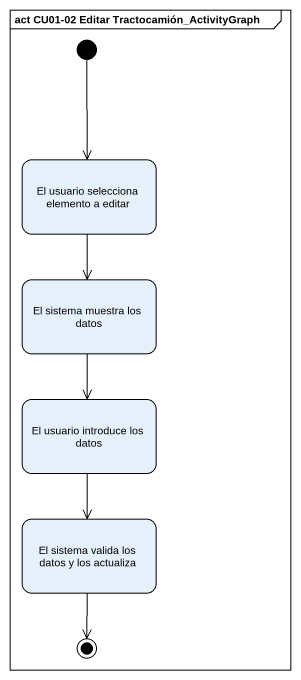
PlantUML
@startuml
mainframe act CU01-02 Editar Tractocamión_ActivityGraph
hide empty description
state "El usuario selecciona elemento a editar" as El_usuario_selecciona
state "El sistema muestra los datos" as El_sistema_muestra_los_datos
state "El usuario introduce los datos" as El_usuario_introduce_los
state "El sistema valida los datos y los actualiza" as El_sistema_valida_los_datos
[*] --> El_usuario_selecciona
El_usuario_selecciona --> El_sistema_muestra_los_datos
El_sistema_muestra_los_datos --> El_usuario_introduce_los
El_usuario_introduce_los --> El_sistema_valida_los_datos
El_sistema_valida_los_datos --> [*]
@enduml
